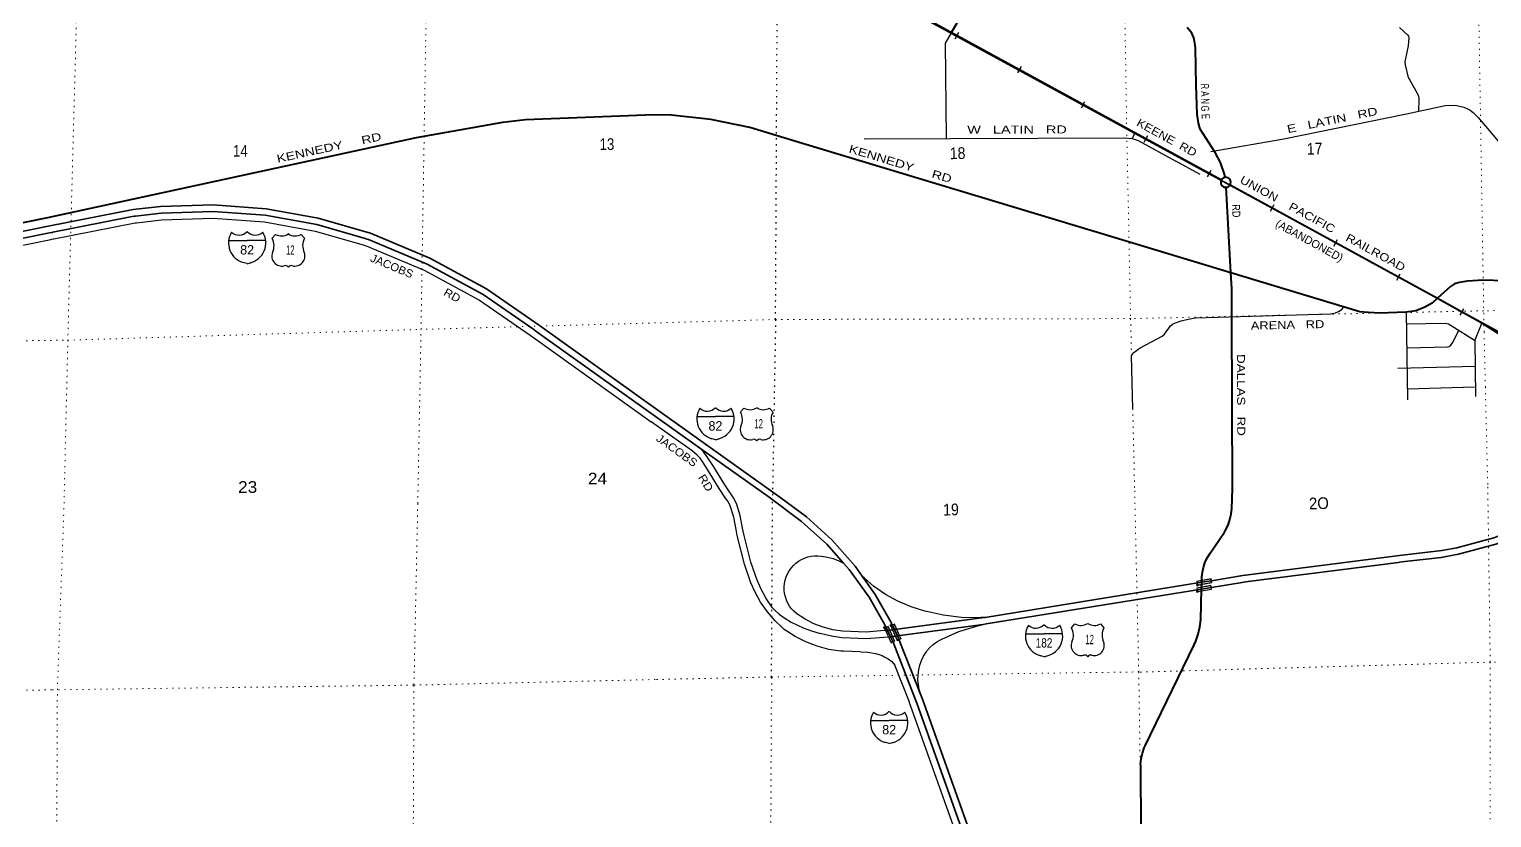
# Model space of a CAD drawing. Header units: feet. Extents: x 245918 to 509309, y -547785 to -360805.
# Drawn here: x 402847 to 424774, y -458892 to -447073 of the extents above; entities that cross this region are included whole.
import ezdxf
from ezdxf.enums import TextEntityAlignment as Align

# ---------------------------------------------------------------- set-up
doc = ezdxf.new("R2010")
doc.units = ezdxf.units.FT
doc.header["$LTSCALE"] = 60
doc.header["$PDMODE"] = 32
doc.header["$PDSIZE"] = 30
doc.linetypes.add('DOTTED', pattern=[1.5, 0.3, -1.2])
doc.linetypes.add('MEDIUM_DASHED', pattern=[4.5, 3, -1.5])
for name, color, linetype, lineweight in [('15', 7, 'Continuous', 25), ('16', 7, 'Continuous', 25), ('18', 7, 'Continuous', 35), ('19', 7, 'Continuous', 25), ('26', 7, 'Continuous', 40), ('27', 7, 'Continuous', 13), ('29', 7, 'Continuous', 25), ('34', 7, 'Continuous', 25), ('55', 7, 'Continuous', 13), ('6', 7, 'DOTTED', 25), ('63', 7, 'Continuous', 25), ('7', 7, 'DOTTED', 13)]:
    doc.layers.add(name, color=color, linetype=linetype, lineweight=lineweight)
doc.layers.add('30', color=7, linetype='Continuous')

msp = doc.modelspace()

# ---------------------------------------------------------------- linework, layer by layer
at = {"layer": '15'}
for p, q in [((406110.5, -450109.26), (406113.4, -450106.35)), ((406116.57, -450108.73), (406113.14, -450106.35)), ((405837.79, -450240.73), (406114.2, -450240.73)), ((406114.2, -450586.31), (406050.31, -450568.35)), ((406113.67, -450586.57), (406177.3, -450567.83)), ((413132.2, -452748.43), (413135.1, -452745.52)), ((413138.27, -452747.9), (413134.84, -452745.52)), ((412859.49, -452879.9), (413135.9, -452879.9)), ((413135.9, -453225.48), (413072.01, -453207.52)), ((413135.37, -453225.74), (413199, -453207)), ((418059.01, -456001.58), (418061.91, -455998.67)), ((418065.08, -456001.05), (418061.65, -455998.67)), ((417786.3, -456133.05), (418062.71, -456133.05)), ((418062.71, -456478.63), (417998.82, -456460.67)), ((418062.18, -456478.89), (418125.81, -456460.15)), ((415736.97, -457302.38), (415739.87, -457299.47)), ((415743.04, -457301.85), (415739.61, -457299.47)), ((415464.26, -457433.85), (415740.67, -457433.85)), ((415740.67, -457779.43), (415676.78, -457761.47)), ((415740.14, -457779.69), (415803.77, -457760.95))]:
    msp.add_line(p, q, dxfattribs=at)
for points in [[(406389.56, -450240.73), (406113.67, -450240.73), (406114.2, -450240.73)], [(413411.26, -452879.9), (413135.37, -452879.9), (413135.9, -452879.9)], [(418338.07, -456133.05), (418062.18, -456133.05), (418062.71, -456133.05)], [(416016.03, -457433.85), (415740.14, -457433.85), (415740.67, -457433.85)]]:
    msp.add_lwpolyline(points, dxfattribs=at)
for centre, radius, start, end in [((406140.42, -450275.83), 306.13, 148.44436, 254.43377), ((405991.82, -449993.23), 165.66, 227.34232, 315.81171), ((406235.51, -449993.23), 165.66, 224.18818, 312.69403), ((406086.91, -450275.83), 306.13, 283.08086, 31.62487), ((413162.12, -452915), 306.13, 148.44436, 254.43377), ((413013.52, -452632.4), 165.66, 227.34271, 315.81168), ((413257.21, -452632.4), 165.66, 224.18818, 312.69403), ((413108.61, -452915), 306.13, 283.08086, 31.62487), ((418088.93, -456168.15), 306.13, 148.44438, 254.43382), ((417940.33, -455885.55), 165.66, 227.34272, 315.81168), ((418184.02, -455885.55), 165.66, 224.18858, 312.69403), ((418035.42, -456168.15), 306.13, 283.08086, 31.62487), ((415766.89, -457468.95), 306.13, 148.44435, 254.43374), ((415618.29, -457186.35), 165.66, 227.34272, 315.81168), ((415861.98, -457186.35), 165.66, 224.18858, 312.69403), ((415713.38, -457468.95), 306.13, 283.08086, 31.62487)]:
    msp.add_arc(centre, radius, start, end, dxfattribs=at)
at = {"layer": '16'}
for p, q in [((406488.22, -450205.71), (406539.53, -450146.95)), ((406731.29, -450140.98), (406731.01, -450141.18)), ((406923.38, -450146.86), (406974.77, -450205.71)), ((413511.28, -452809.76), (413562.59, -452751)), ((413754.35, -452745.03), (413754.07, -452745.23)), ((413946.44, -452750.91), (413997.83, -452809.76)), ((418473.52, -456044.35), (418524.83, -455985.59)), ((418716.59, -455979.62), (418716.31, -455979.82)), ((418908.68, -455985.5), (418960.07, -456044.35))]:
    msp.add_line(p, q, dxfattribs=at)
for centre, radius, start, end in [((406630.61, -449989.29), 182.07, 239.97227, 303.45418), ((406832.39, -449989.79), 181.52, 236.33975, 300.08743), ((406832.38, -449989.29), 182.07, 236.54582, 236.59441), ((406295.24, -450316.34), 222.05, 332.97043, 29.75871), ((407167.74, -450316.34), 222.05, 150.24129, 207.02957), ((406634.43, -450471.24), 151.42, 159.09177, 283.81923), ((406828.55, -450471.24), 151.42, 256.18077, 20.90823), ((413653.67, -452593.34), 182.07, 239.97227, 303.45418), ((413855.45, -452593.84), 181.52, 236.33975, 300.08743), ((413855.44, -452593.34), 182.07, 236.54582, 236.59441), ((413657.49, -453075.29), 151.42, 159.09177, 283.81923), ((413318.3, -452920.39), 222.05, 332.97043, 29.75871), ((413851.61, -453075.29), 151.42, 256.18077, 20.90823), ((414190.8, -452920.39), 222.05, 150.24129, 207.02957), ((418280.54, -456154.98), 222.05, 332.97043, 29.75871), ((418615.91, -455827.93), 182.07, 239.97227, 303.45418), ((418817.69, -455828.43), 181.52, 236.33975, 300.08743), ((418817.68, -455827.93), 182.07, 236.54582, 236.59441), ((419153.04, -456154.98), 222.05, 150.24129, 207.02957), ((418619.73, -456309.88), 151.42, 159.09177, 283.81923), ((418813.85, -456309.88), 151.42, 256.18077, 20.90823)]:
    msp.add_arc(centre, radius, start, end, dxfattribs=at)
for centre, major_axis, start_param, end_param in [((406689.77, -450670.06), (-19.56, 51.67), 4.95877769, 6.28318531), ((406773.22, -450670.06), (19.56, 51.67), 0, 1.32637542), ((413712.83, -453274.11), (-19.56, 51.67), 4.95877769, 6.28318531), ((413796.28, -453274.11), (19.56, 51.67), 0, 1.32637542), ((418675.07, -456508.7), (-19.56, 51.67), 4.95877769, 6.28318531), ((418758.52, -456508.7), (19.56, 51.67), 0, 1.32637542)]:
    msp.add_ellipse(centre, major_axis=major_axis, ratio=0.929097, start_param=start_param, end_param=end_param, dxfattribs=at)
at = {"layer": '18'}
for p, q in [((414101.94, -454084.49), (412165.47, -452707.3)), ((412929.3, -453372.76), (412167.66, -452829.81)), ((413938.35, -454087.43), (412929.3, -453372.76)), ((415863.78, -456167.5), (415819.22, -456071.55)), ((417151.01, -455992.96), (415863.78, -456167.5))]:
    msp.add_line(p, q, dxfattribs=at)
for points in [[(388321.66, -453702.91), (388450.53, -453635.41), (388691.35, -453497.05), (389976.76, -452861.53), (390001.68, -452849.21), (390026.76, -452839.94), (390736.13, -452577.85), (391157.71, -452460.91), (391182.89, -452453.93), (391207.71, -452448.45), (391469.92, -452390.51), (403153.27, -450021.88), (404402.72, -449776.94), (404813.59, -449730.79), (405606.54, -449705.24), (406397.82, -449762.71), (407178.75, -449902.58), (407940.78, -450123.32), (407962.8, -450131.13), (408855.03, -450502.48), (409703.55, -450965.06), (410499.07, -451513.8), (412165.47, -452707.3)], [(391514.59, -452483.49), (403148.14, -450124.96), (403187.89, -450116.9), (403198.14, -450114.89), (404391.59, -449880.92), (404417.21, -449875.9), (404441.59, -449873.16), (404822.04, -449830.43), (405604.53, -449805.22), (406385.36, -449861.93), (407155.99, -449999.96), (407882.48, -450210.4), (407907.87, -450217.75), (407932.48, -450226.67), (408811.82, -450592.66), (409651.15, -451050.23), (410413.06, -451575.79), (410435.15, -451591.02), (410463.06, -451611.02), (412167.66, -452829.81)], [(420423.59, -455463.45), (420571.55, -455439.46), (421032.41, -455364.74), (421059.06, -455360.42), (421082.41, -455357.43), (423374.03, -455063.48), (423394.36, -455060.87), (423424.03, -455057.43), (424015.7, -454988.87), (424043.2, -454985.68), (424065.7, -454981.37), (424274.23, -454941.45), (424834.17, -454790.93), (425350.32, -454592.33), (425375.8, -454582.52), (425400.32, -454570.71), (426894.41, -453851.1)], [(420426.11, -455361.74), (420570.63, -455338.31), (421041.41, -455261.98), (423390.97, -454960.6), (424028.14, -454886.77), (424253.36, -454843.65), (424803.19, -454695.85), (425334.57, -454491.39), (426654.44, -453855.55)], [(415056.21, -455077.08), (414802.92, -454792.91), (414426, -454450.08), (413938.35, -454087.43)], [(415336.05, -455271.91), (415228.01, -455120.78), (414883.04, -454731.72), (414499.28, -454380.85), (414101.94, -454084.49)], [(415713.4, -456082.99), (415670.42, -455991.64), (415439.35, -455586.97), (415141.94, -455173.27), (415056.21, -455077.08)], [(415819.22, -456071.55), (415770.98, -455967.68), (415530.43, -455543.78), (415336.05, -455271.91)], [(417162.99, -455890.42), (417177, -455888.52), (420426.11, -455361.74)], [(417151.01, -455992.96), (417193, -455987.23), (420423.59, -455463.45)], [(417162.99, -455890.42), (415858.88, -456067.26), (415819.22, -456071.55), (415713.4, -456082.99)], [(418912.12, -464553.46), (417872.8, -461993.31), (417863.52, -461970.44), (417853.85, -461943.31), (416153.91, -457174.37), (416145.06, -457149.56), (416135.2, -457124.37), (415797.47, -456261.66), (415759.72, -456181.42), (415713.4, -456082.99)], [(415863.78, -456167.5), (415796.14, -456176.67), (415759.72, -456181.42)], [(416218.57, -457063.12), (415891.7, -456227.62), (415863.78, -456167.5)], [(419026.91, -464570.37), (417956.95, -461934.73), (416239.34, -457116.22), (416218.57, -457063.12)]]:
    msp.add_lwpolyline(points, dxfattribs=at)
at = {"layer": '19'}
for points in [[(413405.97, -454096.98), (413277.15, -453900.81), (413100.41, -453616.08), (413022.63, -453494.6), (412929.3, -453372.76)], [(414033.17, -455792.07), (413992.26, -455744.59), (413895.93, -455605.72), (413818.04, -455464.52), (413761.13, -455333.2), (413667.91, -455062.24), (413559.59, -454638.95), (413542.91, -454551.12), (413506.87, -454363.24), (413452.36, -454183.4), (413405.97, -454096.98)], [(415713.4, -456082.99), (415671.01, -456087.57), (415395.73, -456108.14), (415041.59, -456096.89), (414894.68, -456073.98), (414750.96, -456035.84), (414612.02, -455982.89), (414479.38, -455915.71), (414354.49, -455835.03), (414349.48, -455831.4), (414311.34, -455797.78), (414276.93, -455760.35), (414246.62, -455719.54), (414220.74, -455675.78), (414199.57, -455629.55), (414183.36, -455581.36), (414172.27, -455531.75), (414166.43, -455481.24), (414165.9, -455430.4), (414170.68, -455379.79), (414180.73, -455329.95), (414195.94, -455281.44), (414216.13, -455234.78), (414241.09, -455190.48), (414270.54, -455149.04), (414304.16, -455110.91), (414341.59, -455076.5), (414382.41, -455046.18), (414426.17, -455020.31), (414472.39, -454999.14), (414520.58, -454982.93), (414570.2, -454971.84), (414620.7, -454966), (414671.54, -454965.46), (414722.16, -454970.25), (414725.39, -454970.74), (414813.54, -454984.71), (414899.75, -455007.82), (414983.08, -455039.81), (415056.21, -455077.08)], [(417162.99, -455890.42), (417113.66, -455892.69), (417098.65, -455893.38), (416822.31, -455889.55), (416547.88, -455856.84), (416278.37, -455795.64), (416273.29, -455794.38), (416067.98, -455731.57), (415870.36, -455647.64), (415682.6, -455543.52), (415506.75, -455420.34), (415369.74, -455301.2), (415336.05, -455271.91)], [(414033.17, -455792.07), (414091.32, -455839.69), (414147.29, -455879.11), (414269.61, -455957.94), (414364.97, -456003.57), (414449.97, -456042.99), (414559.85, -456084.48), (414702.9, -456132.19)], [(416218.57, -457063.12), (416204.59, -457013.12), (416191.05, -456967.97), (416177.46, -456896), (416171.47, -456823.01), (416173.14, -456749.8), (416182.46, -456677.15), (416199.32, -456605.89), (416223.53, -456536.77), (416254.84, -456470.56), (416292.9, -456407.99), (416304.76, -456391.14), (416349.46, -456341.13), (416399.14, -456296.08), (416453.26, -456256.46), (416511.22, -456222.72), (416531.05, -456212.95), (416784.29, -456101.82), (417047.76, -456017.77), (417151.01, -455992.96)], [(415759.72, -456181.42), (415725, -456185.95), (415397.87, -456208.26), (415032.26, -456196.64), (414874.09, -456171.98), (414702.9, -456132.19)]]:
    msp.add_lwpolyline(points, dxfattribs=at)
at = {"layer": '26'}
for p, q in [((412020.1, -444572.37), (420720.6, -449330.67)), ((420863.62, -450722.56), (420793.17, -449441.35)), ((420852.21, -449402.64), (423958.78, -451101.62)), ((420886.14, -453961.61), (420877.79, -451375.22)), ((420423.59, -455463.45), (420426.11, -455361.74))]:
    msp.add_line(p, q, dxfattribs=at)
for points in [[(416674.27, -447119.74), (416833.79, -446845.61), (416836.05, -443530.33), (416764.31, -443270.7)], [(420775.58, -449292.44), (420768.62, -449244.74), (420707.06, -449068.77), (420627.92, -448919.19), (420403.55, -448570.55), (420375.24, -448482.03), (420357.31, -448347.44), (420340.99, -447913.4), (420331.01, -447351.06), (420321.44, -447281.97), (420322.56, -447279.73), (420306.87, -447203.46), (420275.49, -447133.92), (420207.46, -447044.04)], [(387890.94, -453586.44), (388098.24, -453531.6), (388623.46, -453351), (389126.92, -453116.5), (390119.35, -452659.41), (390144.5, -452647.83), (390169.35, -452638.09), (390286.41, -452592.23), (390311.29, -452582.48), (390336.41, -452574.73), (391078.61, -452345.77), (391419.09, -452268.76), (391444.47, -452263.02), (391469.09, -452258.03), (403127.44, -449894.47), (408653.89, -448694.18), (409949.11, -448464.21), (410286.89, -448426.96), (412087.67, -448356.54)], [(420863.62, -450722.56), (419345.2, -450264.01), (418812.06, -450103.01), (414440.43, -448782.83), (413652.08, -448545.53), (413068.34, -448423.24), (412475.01, -448362.64), (412087.67, -448356.54)], [(420775.58, -449292.44), (420765.32, -449294.68), (420747.41, -449302.59), (420732.16, -449314.86), (420720.6, -449330.67)], [(420852.21, -449402.64), (420859.28, -449384.38), (420861.39, -449364.92), (420858.38, -449345.57), (420850.47, -449327.66), (420838.2, -449312.41), (420822.39, -449300.85), (420804.14, -449293.78), (420784.67, -449291.67), (420775.58, -449292.44)], [(420720.6, -449330.67), (420713.53, -449348.92), (420711.43, -449368.39), (420714.43, -449387.73), (420722.34, -449405.65), (420734.61, -449420.9), (420750.42, -449432.45), (420768.68, -449439.53), (420793.17, -449441.35)], [(420793.17, -449441.35), (420807.49, -449438.63), (420825.4, -449430.72), (420840.65, -449418.44), (420852.21, -449402.64)], [(420877.79, -451375.22), (420876.7, -450960.52), (420863.62, -450722.56)], [(423958.78, -451101.62), (423879.1, -451177.36), (423759.57, -451245.13), (423636.06, -451292.97), (423493.5, -451315.94), (423093.65, -451326.1), (422926.87, -451320.87), (422795.87, -451306.07), (420863.62, -450722.56)], [(427266.25, -451438.46), (426827.09, -451315.92), (425789.28, -451018.22), (425358.65, -450901.84), (425303.15, -450890.81), (425270.71, -450884.31), (425142.97, -450863.93), (424970.73, -450845.67), (424635.42, -450835.52), (424565.94, -450837.81), (424409.84, -450849.11), (424289.47, -450866.43), (424217.75, -450890.35), (424154.01, -450930.21), (423958.78, -451101.62)], [(423958.78, -451101.62), (424626.52, -451471.45), (426160.02, -452452.24), (427729.63, -453333.99)], [(420426.11, -455361.74), (420427.84, -455291.62), (420428.31, -455282.31), (420436.17, -455210.49), (420451.5, -455139.88), (420474.12, -455071.27), (420503.79, -455005.39), (420540.19, -454942.98), (420766.89, -454613.58), (420784.9, -454581.22), (420820.67, -454503.83), (420848.14, -454423.13), (420867.03, -454340), (420877.13, -454255.35), (420886.14, -453961.61)], [(419505.51, -458094.42), (419516.36, -458008.19), (419536.16, -457923.57), (419564.7, -457841.48), (419575.95, -457815.18), (420310.97, -456300.92), (420336.04, -456244.32), (420372.76, -456139.05), (420398.28, -456030.51), (420412.31, -455919.9), (420423.59, -455463.45)], [(419505.51, -458094.42), (419520.29, -460079.95), (419548.33, -461499.04), (419519.11, -462578.42), (419473.29, -463303.2), (419471.28, -463551.3), (419532.04, -463774.1), (419667.13, -464145.74), (420050.02, -465069.24), (420116.04, -465239.13), (420085.68, -465387.68), (419974.79, -465520.97), (419827.64, -465697.86)]]:
    msp.add_lwpolyline(points, dxfattribs=at)
at = {"layer": '29'}
for p, q in [((424569.58, -448393.46), (426442.8, -450617.92)), ((419381.61, -448711.75), (419425.87, -448625.78)), ((420560.07, -448904.24), (421658.9, -448714.67)), ((420401.9, -449249.79), (420037.24, -449048.28)), ((423493.5, -451315.94), (423509.69, -452626.32)), ((423365.94, -452153.8), (424524.91, -452121.35)), ((424516.22, -452437.75), (423507.72, -452467.13)), ((412787.08, -453394.46), (412169.92, -452956.58))]:
    msp.add_line(p, q, dxfattribs=at)
for points in [[(423390.87, -447046.56), (423515.11, -447162.58), (423525.39, -447178), (423529.6, -447197.86), (423520.09, -447319.77), (423468.85, -447561.12), (423475.21, -447605.65), (423522.81, -447795.1), (423544.21, -447837.14), (423655.09, -448030.51), (423674.44, -448077.94), (423679.58, -448099.8), (423679.51, -448128.31), (423675.02, -448302.05)], [(416674.27, -447119.74), (416580.24, -447283.74), (416594.98, -448710.27)], [(421658.9, -448714.67), (423497.63, -448339.6), (424075.19, -448217.34)], [(424075.19, -448217.34), (424161.42, -448209.22), (424248.7, -448213.7), (424353.87, -448238.33), (424400.87, -448258.48), (424452.34, -448287.59), (424494.86, -448321.18), (424569.58, -448393.46)], [(415365.01, -448714.32), (419265.97, -448701.47), (419381.61, -448711.75), (419470.52, -448740.13), (420037.24, -449048.28)], [(391534.47, -452581.49), (403168.01, -450222.97), (403207.45, -450214.97), (403217.38, -450213.02), (404410.82, -449979.05), (404432.43, -449974.82), (404452.75, -449972.53), (404829.24, -449930.25), (405602.51, -449905.34), (406372.89, -449961.29), (407133.2, -450097.47), (407854.67, -450306.45), (407876.89, -450312.89), (407896.21, -450319.89), (408768.56, -450682.97), (409598.68, -451135.52), (410356.29, -451658.11), (410377.64, -451672.83), (410404.82, -451692.31), (412169.92, -452956.58)], [(419394.84, -452763.56), (419375.54, -451969.18), (419388.04, -451940.8), (419393.73, -451929.49), (419446.31, -451885.83), (419501.2, -451846.8), (419833.46, -451673.12), (419866.68, -451645.58), (419960.24, -451517.34), (419987.87, -451493.99), (420019.2, -451476.08), (420116.07, -451444.81), (420202.7, -451422.34), (420330.06, -451398.02), (422357.67, -451337.47), (422429.26, -451323.1), (422478.43, -451305.9), (422525.17, -451271.17), (422557.34, -451234.04)], [(423495.64, -451489.38), (424075.35, -451479.39), (424124.59, -451490.59), (424514.87, -451731.32)], [(424626.52, -451471.45), (424520.88, -451731.29), (424529.64, -452578.82)], [(423500.06, -451847.27), (424110.96, -451834.79), (424133.54, -451828.7), (424160.39, -451808.55), (424186.77, -451772.56), (424282.03, -451587.7)], [(413287.73, -454099.1), (413192.86, -453954.63), (413015.82, -453669.41), (412940.68, -453552.07), (412905.02, -453502.19), (412861.39, -453456.64), (412787.08, -453394.46)], [(415309.87, -456405.43), (415050.01, -456397.17), (415013.6, -456396.01), (414975.57, -456390.07), (414832.96, -456367.85), (414658.86, -456321.64), (414490.55, -456257.51), (414329.87, -456176.11), (414206.02, -456096.11), (414165.82, -456069.46), (414128.48, -456034.33), (414030.31, -455941.96), (413913.08, -455805.89), (413810.85, -455658.5), (413728.18, -455508.66), (413667.83, -455369.4), (413572.04, -455090.95), (413461.93, -454660.69), (413444.69, -454569.87), (413409.65, -454387.23), (413357.67, -454215.74), (413323.73, -454150.06), (413287.73, -454099.1)], [(415309.87, -456405.43), (415419.7, -456411.21), (415533.72, -456431.96), (415587.62, -456446.48), (415643.6, -456467.22), (415666.4, -456477.59), (415726.53, -456510.79), (415778.35, -456550.2), (415824.68, -456605.48)], [(418819.46, -464591.07), (417780.14, -462030.92), (417770.05, -462006.04), (417759.66, -461976.89), (416059.72, -457207.96), (416051.38, -457184.59), (416042.08, -457160.82), (415824.68, -456605.48)]]:
    msp.add_lwpolyline(points, dxfattribs=at)
at = {"layer": '34'}
for p, q in [((412023.69, -444593.23), (426814.77, -452658.59)), ((412023.72, -444593.63), (426814.88, -452658.55)), ((412023.72, -444599.31), (426814.79, -452664.67)), ((412023.74, -444599.71), (426814.9, -452664.63))]:
    msp.add_line(p, q, dxfattribs=at)
at = {"layer": '34', "lineweight": 13}
for points in [[(412016.03, -444571.91), (418016.38, -447855.46), (419297.6, -448556.58), (419810.67, -448837.34), (424647.23, -451484.03)], [(424647.23, -451484.03), (426798.47, -452661.25), (426986.44, -452764.5)]]:
    msp.add_lwpolyline(points, dxfattribs=at)
at = {"layer": '55'}
for p, q in [((420350.67, -455443.31), (420564.01, -455407.5)), ((420350.83, -455343.27), (420566.31, -455307.09)), ((420361.74, -455408.26), (420350.83, -455343.27)), ((420577.22, -455372.09), (420361.74, -455408.26)), ((420564.01, -455407.5), (420574.77, -455471.6)), ((420566.31, -455307.09), (420577.22, -455372.09)), ((420361.43, -455507.41), (420350.67, -455443.31)), ((420574.77, -455471.6), (420361.43, -455507.41))]:
    msp.add_line(p, q, dxfattribs=at)
for points in [[(420359.87, -455449.87), (420557.44, -455416.7), (420565.56, -455465.03), (420367.99, -455498.2)], [(420559.74, -455316.29), (420360.03, -455349.83), (420368.3, -455399.05), (420568.01, -455365.52)], [(415723.96, -456018.32), (415827, -456246.09), (415767.78, -456272.88), (415664.74, -456045.11)], [(415675.32, -456049.09), (415719.97, -456028.9), (415816.41, -456242.1), (415771.76, -456262.29)], [(415817.75, -455983.77), (415920.79, -456211.54), (415861.57, -456238.33), (415758.53, -456010.56)], [(415769.11, -456014.54), (415813.76, -455994.35), (415910.2, -456207.55), (415865.55, -456227.74)]]:
    msp.add_lwpolyline(points, close=True, dxfattribs=at)
for p in [(420360.91, -455403.33), (420360.6, -455502.48), (415669.29, -456043.05), (415763.08, -456008.5)]:
    msp.add_point(p, dxfattribs=at)
at = {"layer": '6'}
for p, q in [((414036.45, -451423.2), (414064.69, -446085.87)), ((414036.45, -451423.2), (414009.01, -453007.9)), ((414006.78, -453136.79), (413990.33, -454086.49)), ((413976.5, -456784.96), (413990.33, -454086.49)), ((413990.33, -454088.7), (413990.34, -454086.48)), ((413975.54, -456787.19), (413942.52, -462128.56))]:
    msp.add_line(p, q, dxfattribs=at)
at = {"layer": '63'}
for p, q in [((416728.73, -447214.79), (416781.83, -447117.76)), ((417670.57, -447727.21), (417723.67, -447630.18)), ((418621.82, -448250.74), (418674.92, -448153.7)), ((419563.66, -448763.16), (419616.76, -448666.13)), ((420514.91, -449286.68), (420568.01, -449189.65)), ((421456.75, -449799.1), (421509.85, -449702.07)), ((422408, -450322.63), (422461.09, -450225.59)), ((423349.84, -450835.05), (423402.93, -450738.02)), ((424301.08, -451358.57), (424354.18, -451261.54))]:
    msp.add_line(p, q, dxfattribs=at)
at = {"layer": '63', "linetype": 'MEDIUM_DASHED'}
msp.add_lwpolyline([(412020, -444572.84), (418016.9, -447854.5), (419298.12, -448555.62), (419811.19, -448836.38), (424647.75, -451483.07), (426798.99, -452660.29), (426986.96, -452763.54), (427096.9, -452822.83), (427285.87, -452918.93), (427474.55, -453012.34), (427617.54, -453080.01)], dxfattribs=at)
at = {"layer": '7'}
for p, q in [((424659.26, -451611.6), (424477.99, -440751.62)), ((408720.42, -451572.85), (408875.68, -441959.1)), ((403569.4, -446332.02), (403425.41, -451734.54)), ((428867.11, -451256.21), (424653.93, -451292.16)), ((412143.46, -451476.88), (408719.43, -451572.23)), ((414036.45, -451423.2), (412143.46, -451476.88)), ((419359.51, -451409.66), (414036.45, -451423.2)), ((424653.93, -451292.16), (419359.51, -451409.66)), ((419359.51, -451409.66), (419420.67, -453988.32)), ((403423.24, -451733.66), (408720.53, -451571.81)), ((408671.73, -454181.41), (408720.49, -451570.59)), ((424659.26, -451611.6), (424678.79, -452435.66)), ((403425.42, -451730.14), (403365.83, -454274.88)), ((424678.79, -452435.66), (424713.73, -453891.38)), ((424751.93, -456559.61), (424713.73, -453891.38)), ((424713.84, -453899.17), (424713.73, -453891.57)), ((419481.33, -456708.13), (419420.67, -453988.32)), ((419485.76, -456705.75), (413971.23, -456782.79)), ((419481.62, -456704.77), (419560.73, -461890.24)), ((424751, -456556.31), (424749.99, -461829.32)), ((429962.25, -456617.81), (424751.48, -456558.43)), ((413979.08, -456782.62), (412239.02, -456819.77))]:
    msp.add_line(p, q, dxfattribs=at)
for points in [[(419262.02, -446065.3), (419299.55, -448473.2), (419359.51, -451409.66)], [(392390.08, -451834.85), (397672.48, -451809.35), (403426.53, -451733.35)], [(403237.57, -465102.01), (403246.53, -462367.08), (403268.11, -456975.57), (403365.83, -454274.88)], [(408671.73, -454181.41), (408614.77, -456904.11), (408589.6, -462189.24), (408565.6, -466422.76)], [(424753.79, -456559.32), (420152.15, -456690.17), (419481.25, -456709.25)], [(384204.74, -457035.06), (387264.64, -457022.35), (392629.66, -457052.97), (397855.65, -457067.78), (403193.77, -456974.42), (408614.77, -456904.11), (412239.02, -456819.77)]]:
    msp.add_lwpolyline(points, dxfattribs=at)

# ---------------------------------------------------------------- texts
at = {"layer": '15'}
for p in [(406113.31, -450448.84), (413135.01, -453088.01), (415739.78, -457641.96)]:
    msp.add_text('82', height=140, dxfattribs=at).set_placement(p, align=Align.CENTER)
at = {"layer": '15', "width": 0.8}
msp.add_text('182', height=140, dxfattribs=at).set_placement((418061.82, -456341.16), align=Align.CENTER)
at = {"layer": '16', "width": 0.6}
for p in [(406761.18, -450451.49), (413784.24, -453055.54), (418746.48, -456290.13)]:
    msp.add_text('12', height=140, dxfattribs=at).set_placement(p, align=Align.CENTER)
at = {"layer": '27'}
for s, rotation, width, p in [('R', 272.003, 0.7, (420413.37, -447931.92)), ('A', 271.724, 0.75, (420415.34, -448041.8)), ('N', 271.416, 0.65, (420418.48, -448153.24)), ('G', 270.064, 0.6, (420418.42, -448261.46)), ('E', 271.589, 0.7, (420426.2, -448380.49))]:
    msp.add_text(s, height=120, rotation=rotation, dxfattribs=dict(at, width=width)).set_placement(p, align=Align.CENTER)
for s, rotation, width, p in [('KENNEDY     RD', 12.254, 1.3, (406571.79, -449074.76)), ('KENNEDY     RD', 343.196, 1.3, (415125.26, -448916.52)), ('RD', 273.147, 0.85, (420877.49, -449699.91)), ('DALLAS   RD', 270.177, 1.25, (420954.88, -451941.83))]:
    msp.add_text(s, height=120, rotation=rotation, dxfattribs=dict(at, width=width)).set_placement(p)
at = {"layer": '30'}
for s, rotation, width, p in [('KEENE  RD', 331.345, 1.15, (419437.51, -448511.35)), ('E   LATIN   RD', 11.529, 1.3, (421718.96, -448630.98)), ('W   LATIN   RD', 0.189, 1.35, (416911.07, -448639.23)), ('JACOBS', 337.402, 1.05, (407949.83, -450548.01)), ('RD', 331.402, 1.1, (409048.22, -451051.83)), ('ARENA   RD', 1.263, 1.2, (421163.12, -451575.69)), ('JACOBS', 324.644, 1.1, (412234.09, -453231.25)), ('RD', 301.828, 1.15, (412869.29, -453790.72))]:
    msp.add_text(s, height=120, rotation=rotation, dxfattribs=dict(at, width=width)).set_placement(p)
at = {"layer": '63', "width": 1.2}
msp.add_text('UNION    PACIFIC    RAILROAD', height=120, rotation=331.311, dxfattribs=at).set_placement((420986.52, -449366.73))
at = {"layer": '63'}
msp.add_text('(ABANDONED)', height=120, rotation=331.311, dxfattribs=at).set_placement((421519.12, -450025.02))
at = {"layer": '7'}
for s, rotation, width, p in [('14', 359.955, 0.85, (405901.01, -448983.56)), ('13', 359.955, 0.85, (411397.16, -448882.4)), ('18', 1.418, 0.9, (416650.62, -449021.31)), ('17', 1.418, 0.9, (422003.08, -448953.65)), ('23', 359.954, 1.1, (405977.78, -454022.2)), ('24', 359.954, 1.1, (411222.21, -453895.62)), ('2O', 1.416, 0.95, (422036.69, -454269.66)), ('19', 1.418, 0.9, (416551.5, -454362.84))]:
    msp.add_text(s, height=175.5, rotation=rotation, dxfattribs=dict(at, width=width)).set_placement(p)

doc.saveas('drawing.dxf')
